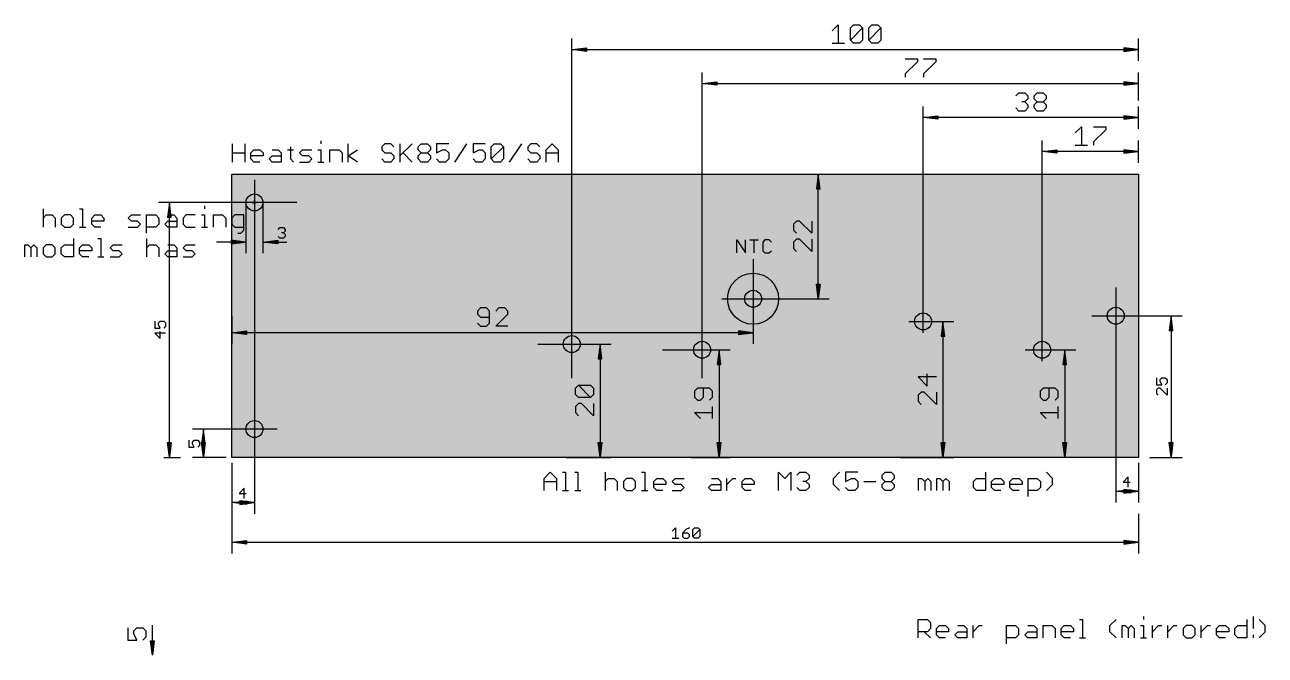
# Model space of a CAD drawing. Extents: x -29 to 390, y -522 to 226.
# Drawn here: x 113.5 to 332.4, y 115.1 to 226.4 of the extents above; entities that cross this region are included whole.
import ezdxf

# ---------------------------------------------------------------- set-up
doc = ezdxf.new("R2010")
doc.units = 0
for name, color, linetype in [('111', 253, 'CONTINUOUS'), ('20', 4, 'CONTINUOUS'), ('47', 253, 'CONTINUOUS')]:
    doc.layers.add(name, color=color, linetype=linetype)

# ---------------------------------------------------------------- blocks, each defined once
blk = doc.blocks.new('RECT')
blk.add_solid([(-0.5, -0.5), (0.5, -0.5), (-0.5, 0.5), (0.5, 0.5)])

msp = doc.modelspace()

# ---------------------------------------------------------------- linework, layer by layer
at = {"layer": '111'}
for p, q in [((255.9624, 225.2936), (257.0368, 226.3681)), ((257.0368, 226.3681), (257.0368, 223.1447)), ((259.1851, 225.8308), (259.7224, 226.3681)), ((259.1851, 223.6819), (259.1851, 225.8308)), ((259.1851, 223.6819), (261.334, 225.8308)), ((259.7224, 226.3681), (260.7968, 226.3681)), ((260.7968, 226.3681), (261.334, 225.8308)), ((261.334, 225.8308), (261.334, 223.6819)), ((262.4079, 225.8308), (262.9451, 226.3681)), ((262.4079, 223.6819), (262.4079, 225.8308)), ((262.4079, 223.6819), (264.5568, 225.8308)), ((262.9451, 226.3681), (264.0196, 226.3681)), ((264.0196, 226.3681), (264.5568, 225.8308)), ((264.5568, 225.8308), (264.5568, 223.6819)), ((210, 164), (210, 223.95)), ((259.7224, 223.1447), (259.1851, 223.6819)), ((261.334, 223.6819), (260.7968, 223.1447)), ((262.9451, 223.1447), (262.4079, 223.6819)), ((264.5568, 223.6819), (264.0196, 223.1447)), ((310, 220), (310, 223.95)), ((210.065, 222), (212.6, 222.3192)), ((210.065, 222), (212.6, 222.26)), ((210.065, 222), (212.6, 222.13)), ((210.065, 222), (309.935, 222)), ((212.6, 221.6808), (210.065, 222)), ((212.6, 221.87), (210.065, 222)), ((212.6, 221.74), (210.065, 222)), ((212.6, 222.3192), (212.6, 221.6808)), ((255.9624, 223.1447), (258.1113, 223.1447)), ((260.7968, 223.1447), (259.7224, 223.1447)), ((264.0196, 223.1447), (262.9451, 223.1447)), ((309.935, 222), (307.4, 222.3192)), ((307.4, 222.3192), (307.4, 221.6808)), ((309.935, 222), (307.4, 222.26)), ((309.935, 222), (307.4, 222.13)), ((307.4, 221.6808), (309.935, 222)), ((307.4, 221.87), (309.935, 222)), ((307.4, 221.74), (309.935, 222)), ((268.8548, 220.3681), (271.0037, 220.3681)), ((271.0037, 219.8308), (268.8548, 217.6819)), ((271.0037, 220.3681), (271.0037, 219.8308)), ((272.0776, 220.3681), (274.2265, 220.3681)), ((274.2265, 219.8308), (272.0776, 217.6819)), ((274.2265, 220.3681), (274.2265, 219.8308)), ((233, 164), (233, 217.95)), ((268.8548, 217.6819), (268.8548, 217.1447)), ((272.0776, 217.6819), (272.0776, 217.1447)), ((310, 213), (310, 217.95)), ((233.065, 216), (235.6, 216.3192)), ((233.065, 216), (235.6, 216.26)), ((233.065, 216), (235.6, 216.13)), ((233.065, 216), (309.935, 216)), ((235.6, 215.6808), (233.065, 216)), ((235.6, 215.87), (233.065, 216)), ((235.6, 215.74), (233.065, 216)), ((235.6, 216.3192), (235.6, 215.6808)), ((309.935, 216), (307.4, 216.3192)), ((307.4, 216.3192), (307.4, 215.6808)), ((309.935, 216), (307.4, 216.26)), ((309.935, 216), (307.4, 216.13)), ((307.4, 215.6808), (309.935, 216)), ((307.4, 215.87), (309.935, 216)), ((307.4, 215.74), (309.935, 216)), ((288.3548, 213.8308), (288.8921, 214.3681)), ((288.8921, 214.3681), (289.9665, 214.3681)), ((289.9665, 212.7564), (289.4293, 212.7564)), ((289.9665, 214.3681), (290.5037, 213.8308)), ((290.5037, 213.2936), (289.9665, 212.7564)), ((289.9665, 212.7564), (290.5037, 212.2192)), ((290.5037, 213.8308), (290.5037, 213.2936)), ((291.5776, 213.8308), (292.1148, 214.3681)), ((291.5776, 213.2936), (291.5776, 213.8308)), ((292.1148, 212.7564), (291.5776, 213.2936)), ((291.5776, 212.2192), (292.1148, 212.7564)), ((292.1148, 214.3681), (293.1893, 214.3681)), ((292.1148, 212.7564), (293.1893, 212.7564)), ((293.1893, 214.3681), (293.7265, 213.8308)), ((293.7265, 213.2936), (293.1893, 212.7564)), ((293.1893, 212.7564), (293.7265, 212.2192)), ((293.7265, 213.8308), (293.7265, 213.2936)), ((272, 172), (272, 211.95)), ((272.065, 210), (274.6, 210.3192)), ((272.065, 210), (274.6, 210.26)), ((274.6, 210.3192), (274.6, 209.6808)), ((288.8921, 211.1447), (288.3548, 211.6819)), ((289.9665, 211.1447), (288.8921, 211.1447)), ((290.5037, 211.6819), (289.9665, 211.1447)), ((290.5037, 212.2192), (290.5037, 211.6819)), ((291.5776, 211.6819), (291.5776, 212.2192)), ((292.1148, 211.1447), (291.5776, 211.6819)), ((293.1893, 211.1447), (292.1148, 211.1447)), ((293.7265, 211.6819), (293.1893, 211.1447)), ((293.7265, 212.2192), (293.7265, 211.6819)), ((309.935, 210), (307.4, 210.3192)), ((307.4, 210.3192), (307.4, 209.6808)), ((309.935, 210), (307.4, 210.26)), ((310, 208), (310, 211.95)), ((272.065, 210), (274.6, 210.13)), ((309.935, 210), (272.065, 210)), ((274.6, 209.6808), (272.065, 210)), ((274.6, 209.87), (272.065, 210)), ((274.6, 209.74), (272.065, 210)), ((298.8548, 207.2936), (299.9293, 208.3681)), ((299.9293, 208.3681), (299.9293, 205.1447)), ((302.0776, 208.3681), (304.2265, 208.3681)), ((304.2265, 208.3681), (304.2265, 207.8308)), ((309.935, 210), (307.4, 210.13)), ((307.4, 209.6808), (309.935, 210)), ((307.4, 209.87), (309.935, 210)), ((307.4, 209.74), (309.935, 210)), ((165.7164, 205.9003), (165.7164, 205.3631)), ((293, 167), (293, 205.95)), ((304.2265, 207.8308), (302.0776, 205.6819)), ((310, 202), (310, 205.95)), ((150.1397, 202.1397), (150.1397, 205.3631)), ((150.1397, 203.7514), (152.2886, 203.7514)), ((152.2886, 205.3631), (152.2886, 202.1397)), ((153.3625, 203.7514), (153.8997, 204.2886)), ((153.3625, 202.6769), (153.3625, 203.7514)), ((153.8997, 204.2886), (154.9741, 204.2886)), ((154.9741, 204.2886), (155.5114, 203.7514)), ((155.5114, 203.7514), (155.5114, 203.2142)), ((157.1224, 204.2886), (158.1969, 204.2886)), ((158.1969, 204.2886), (158.7341, 203.7514)), ((158.7341, 203.7514), (158.7341, 202.1397)), ((159.808, 204.2886), (160.8824, 204.2886)), ((160.3452, 204.8258), (160.3452, 202.6769)), ((161.9565, 203.7514), (162.4937, 204.2886)), ((162.4937, 203.2142), (161.9565, 203.7514)), ((162.4937, 204.2886), (164.1054, 204.2886)), ((165.1792, 204.2886), (165.7164, 204.2886)), ((165.7164, 204.2886), (165.7164, 202.1397)), ((167.3277, 202.1397), (167.3277, 204.2886)), ((167.3277, 204.2886), (168.9394, 204.2886)), ((168.9394, 204.2886), (169.4766, 203.7514)), ((169.4766, 203.7514), (169.4766, 202.1397)), ((170.5505, 202.1397), (170.5505, 205.3631)), ((170.5505, 203.2142), (172.1621, 204.2886)), ((176.9961, 205.3631), (176.4588, 204.8258)), ((176.4588, 204.8258), (176.4588, 204.2886)), ((176.4588, 204.2886), (176.9961, 203.7514)), ((178.0705, 205.3631), (176.9961, 205.3631)), ((176.9961, 203.7514), (178.0705, 203.7514)), ((178.6078, 204.8258), (178.0705, 205.3631)), ((178.0705, 203.7514), (178.6078, 203.2142)), ((179.6816, 205.3631), (179.6816, 202.1397)), ((179.6816, 203.2142), (181.8305, 205.3631)), ((180.2188, 203.7514), (181.8305, 202.1397)), ((182.9044, 204.8258), (183.4416, 205.3631)), ((182.9044, 204.2886), (182.9044, 204.8258)), ((183.4416, 203.7514), (182.9044, 204.2886)), ((182.9044, 203.2142), (183.4416, 203.7514)), ((183.4416, 205.3631), (184.516, 205.3631)), ((183.4416, 203.7514), (184.516, 203.7514)), ((184.516, 205.3631), (185.0533, 204.8258)), ((185.0533, 204.2886), (184.516, 203.7514)), ((184.516, 203.7514), (185.0533, 203.2142)), ((185.0533, 204.8258), (185.0533, 204.2886)), ((188.276, 205.3631), (186.1271, 205.3631)), ((186.1271, 205.3631), (186.1271, 203.7514)), ((186.1271, 203.7514), (187.2016, 204.2886)), ((187.2016, 204.2886), (187.7388, 204.2886)), ((187.7388, 204.2886), (188.276, 203.7514)), ((188.276, 203.7514), (188.276, 202.6769)), ((189.3499, 202.1397), (191.4988, 205.3631)), ((194.7215, 205.3631), (192.5726, 205.3631)), ((192.5726, 205.3631), (192.5726, 203.7514)), ((192.5726, 203.7514), (193.6471, 204.2886)), ((193.6471, 204.2886), (194.1843, 204.2886)), ((194.1843, 204.2886), (194.7215, 203.7514)), ((194.7215, 203.7514), (194.7215, 202.6769)), ((195.7954, 204.8258), (196.3326, 205.3631)), ((195.7954, 202.6769), (195.7954, 204.8258)), ((195.7954, 202.6769), (197.9443, 204.8258)), ((196.3326, 205.3631), (197.407, 205.3631)), ((197.407, 205.3631), (197.9443, 204.8258)), ((197.9443, 204.8258), (197.9443, 202.6769)), ((199.0181, 202.1397), (201.167, 205.3631)), ((202.7781, 205.3631), (202.2409, 204.8258)), ((202.2409, 204.8258), (202.2409, 204.2886)), ((202.2409, 204.2886), (202.7781, 203.7514)), ((203.8525, 205.3631), (202.7781, 205.3631)), ((202.7781, 203.7514), (203.8525, 203.7514)), ((204.3898, 204.8258), (203.8525, 205.3631)), ((203.8525, 203.7514), (204.3898, 203.2142)), ((205.4636, 204.2886), (206.5381, 205.3631)), ((205.4636, 202.1397), (205.4636, 204.2886)), ((205.4636, 203.7514), (207.6125, 203.7514)), ((206.5381, 205.3631), (207.6125, 204.2886)), ((207.6125, 204.2886), (207.6125, 202.1397)), ((293.065, 204), (295.6, 204.3192)), ((293.065, 204), (295.6, 204.26)), ((293.065, 204), (295.6, 204.13)), ((309.935, 204), (293.065, 204)), ((295.6, 203.6808), (293.065, 204)), ((295.6, 203.87), (293.065, 204)), ((295.6, 203.74), (293.065, 204)), ((295.6, 204.3192), (295.6, 203.6808)), ((298.8548, 205.1447), (301.0037, 205.1447)), ((302.0776, 205.6819), (302.0776, 205.1447)), ((309.935, 204), (307.4, 204.3192)), ((307.4, 204.3192), (307.4, 203.6808)), ((309.935, 204), (307.4, 204.26)), ((309.935, 204), (307.4, 204.13)), ((307.4, 203.6808), (309.935, 204)), ((307.4, 203.87), (309.935, 204)), ((307.4, 203.74), (309.935, 204)), ((155.5114, 203.2142), (153.3625, 203.2142)), ((153.8997, 202.1397), (153.3625, 202.6769)), ((154.9741, 202.1397), (153.8997, 202.1397)), ((156.5852, 202.6769), (157.1224, 203.2142)), ((157.1224, 202.1397), (156.5852, 202.6769)), ((157.1224, 203.2142), (158.7341, 203.2142)), ((158.7341, 202.1397), (157.1224, 202.1397)), ((160.3452, 202.6769), (160.8824, 202.1397)), ((161.9565, 202.1397), (163.5681, 202.1397)), ((163.5681, 203.2142), (162.4937, 203.2142)), ((164.1054, 202.6769), (163.5681, 203.2142)), ((163.5681, 202.1397), (164.1054, 202.6769)), ((165.1792, 202.1397), (166.2537, 202.1397)), ((172.1621, 202.1397), (170.5505, 203.2142)), ((176.9961, 202.1397), (176.4588, 202.6769)), ((178.0705, 202.1397), (176.9961, 202.1397)), ((178.6078, 202.6769), (178.0705, 202.1397)), ((178.6078, 203.2142), (178.6078, 202.6769)), ((182.9044, 202.6769), (182.9044, 203.2142)), ((183.4416, 202.1397), (182.9044, 202.6769)), ((184.516, 202.1397), (183.4416, 202.1397)), ((185.0533, 202.6769), (184.516, 202.1397)), ((185.0533, 203.2142), (185.0533, 202.6769)), ((186.6643, 202.1397), (186.1271, 202.6769)), ((187.7388, 202.1397), (186.6643, 202.1397)), ((188.276, 202.6769), (187.7388, 202.1397)), ((193.1098, 202.1397), (192.5726, 202.6769)), ((194.1843, 202.1397), (193.1098, 202.1397)), ((194.7215, 202.6769), (194.1843, 202.1397)), ((196.3326, 202.1397), (195.7954, 202.6769)), ((197.407, 202.1397), (196.3326, 202.1397)), ((197.9443, 202.6769), (197.407, 202.1397)), ((202.7781, 202.1397), (202.2409, 202.6769)), ((203.8525, 202.1397), (202.7781, 202.1397)), ((204.3898, 202.6769), (203.8525, 202.1397)), ((204.3898, 203.2142), (204.3898, 202.6769)), ((150, 200), (310, 200)), ((150, 150), (150, 200)), ((249, 200), (255.45, 200)), ((253.5, 199.935), (253.1808, 197.4)), ((253.5, 199.935), (253.24, 197.4)), ((253.5, 199.935), (253.37, 197.4)), ((253.5, 178.065), (253.5, 199.935)), ((253.8192, 197.4), (253.5, 199.935)), ((253.63, 197.4), (253.5, 199.935)), ((253.76, 197.4), (253.5, 199.935)), ((310, 200), (310, 150)), ((253.1808, 197.4), (253.8192, 197.4)), ((249.6692, 191.7265), (249.1319, 191.1893)), ((249.1319, 191.1893), (249.1319, 190.1148)), ((250.2064, 191.7265), (249.6692, 191.7265)), ((252.3553, 189.5776), (250.2064, 191.7265)), ((252.3553, 191.7265), (252.3553, 189.5776)), ((239.1016, 186.1016), (239.1016, 188.4004)), ((239.1016, 188.4004), (240.6341, 186.1016)), ((240.6341, 186.1016), (240.6341, 188.4004)), ((241.4036, 188.4004), (242.9361, 188.4004)), ((242.1698, 186.1016), (242.1698, 188.4004)), ((244.0887, 188.4004), (243.7055, 188.0172)), ((244.8549, 188.4004), (244.0887, 188.4004)), ((245.238, 188.0172), (244.8549, 188.4004)), ((249.1319, 190.1148), (249.6692, 189.5776)), ((249.6692, 188.5037), (249.1319, 187.9665)), ((250.2064, 188.5037), (249.6692, 188.5037)), ((252.3553, 186.3548), (250.2064, 188.5037)), ((252.3553, 188.5037), (252.3553, 186.3548)), ((243.7055, 188.0172), (243.7055, 186.4847)), ((243.7055, 186.4847), (244.0887, 186.1016)), ((244.0887, 186.1016), (244.8549, 186.1016)), ((244.8549, 186.1016), (245.238, 186.4847)), ((249.1319, 187.9665), (249.1319, 186.8921)), ((249.1319, 186.8921), (249.6692, 186.3548)), ((242, 185), (242, 170.05)), ((253.5, 178.065), (253.1808, 180.6)), ((253.1808, 180.6), (253.8192, 180.6)), ((253.5, 178.065), (253.24, 180.6)), ((253.5, 178.065), (253.37, 180.6)), ((253.8192, 180.6), (253.5, 178.065)), ((253.63, 180.6), (253.5, 178.065)), ((253.76, 180.6), (253.5, 178.065)), ((236.5, 178), (255.45, 178)), ((193.8921, 176.3681), (193.3548, 175.8308)), ((193.3548, 175.8308), (193.3548, 175.2936)), ((193.3548, 175.2936), (193.8921, 174.7564)), ((194.9665, 176.3681), (193.8921, 176.3681)), ((195.5037, 175.8308), (194.9665, 176.3681)), ((195.5037, 173.6819), (195.5037, 175.8308)), ((197.1148, 176.3681), (196.5776, 175.8308)), ((196.5776, 173.1447), (198.7265, 175.2936)), ((198.1893, 176.3681), (197.1148, 176.3681)), ((198.7265, 175.8308), (198.1893, 176.3681)), ((198.7265, 175.2936), (198.7265, 175.8308)), ((150, 175), (150, 170.05)), ((193.3548, 173.6819), (193.8921, 173.1447)), ((193.8921, 174.7564), (195.5037, 174.7564)), ((193.8921, 173.1447), (194.9665, 173.1447)), ((194.9665, 173.1447), (195.5037, 173.6819)), ((198.7265, 173.1447), (196.5776, 173.1447)), ((269.5, 174), (277.45, 174)), ((275.5, 173.935), (275.1808, 171.4)), ((275.5, 173.935), (275.24, 171.4)), ((275.5, 173.935), (275.37, 171.4)), ((275.5, 173.935), (275.5, 150.065)), ((275.8192, 171.4), (275.5, 173.935)), ((275.63, 171.4), (275.5, 173.935)), ((275.76, 171.4), (275.5, 173.935)), ((150.065, 172), (152.6, 172.3192)), ((150.065, 172), (152.6, 172.26)), ((150.065, 172), (152.6, 172.13)), ((241.935, 172), (150.065, 172)), ((152.6, 171.6808), (150.065, 172)), ((152.6, 171.87), (150.065, 172)), ((152.6, 171.74), (150.065, 172)), ((152.6, 172.3192), (152.6, 171.6808)), ((241.935, 172), (239.4, 172.3192)), ((239.4, 172.3192), (239.4, 171.6808)), ((241.935, 172), (239.4, 172.26)), ((241.935, 172), (239.4, 172.13)), ((239.4, 171.6808), (241.935, 172)), ((239.4, 171.87), (241.935, 172)), ((239.4, 171.74), (241.935, 172)), ((275.1808, 171.4), (275.8192, 171.4)), ((204, 170), (216.95, 170)), ((215, 169.935), (214.6808, 167.4)), ((215, 169.935), (214.74, 167.4)), ((215, 169.935), (214.87, 167.4)), ((215, 169.935), (215, 150.065)), ((215.3192, 167.4), (215, 169.935)), ((215.13, 167.4), (215, 169.935)), ((215.26, 167.4), (215, 169.935)), ((226, 169), (237.95, 169)), ((236, 168.935), (235.6808, 166.4)), ((236, 168.935), (235.74, 166.4)), ((236, 168.935), (235.87, 166.4)), ((236, 168.935), (236, 150.065)), ((236.3192, 166.4), (236, 168.935)), ((236.13, 166.4), (236, 168.935)), ((236.26, 166.4), (236, 168.935)), ((290, 169), (298.95, 169)), ((297, 168.935), (296.6808, 166.4)), ((297, 168.935), (296.74, 166.4)), ((297, 168.935), (296.87, 166.4)), ((297, 168.935), (297, 150.065)), ((297.3192, 166.4), (297, 168.935)), ((297.13, 166.4), (297, 168.935)), ((297.26, 166.4), (297, 168.935)), ((214.6808, 167.4), (215.3192, 167.4)), ((235.6808, 166.4), (236.3192, 166.4)), ((296.6808, 166.4), (297.3192, 166.4)), ((274.3553, 164.1893), (271.1319, 164.1893)), ((271.1319, 164.1893), (272.7436, 162.5776)), ((272.7436, 162.5776), (272.7436, 164.7265)), ((210.6319, 162.1893), (211.1692, 162.7265)), ((210.6319, 161.1148), (210.6319, 162.1893)), ((211.1692, 162.7265), (213.3181, 162.7265)), ((213.3181, 160.5776), (211.1692, 162.7265)), ((213.3181, 162.7265), (213.8553, 162.1893)), ((213.8553, 162.1893), (213.8553, 161.1148)), ((232.1692, 162.2265), (231.6319, 161.6893)), ((234.3181, 162.2265), (232.1692, 162.2265)), ((233.2436, 160.6148), (233.2436, 162.2265)), ((234.8553, 161.6893), (234.3181, 162.2265)), ((293.1692, 162.2265), (292.6319, 161.6893)), ((295.3181, 162.2265), (293.1692, 162.2265)), ((294.2436, 160.6148), (294.2436, 162.2265)), ((295.8553, 161.6893), (295.3181, 162.2265)), ((211.1692, 160.5776), (210.6319, 161.1148)), ((213.3181, 160.5776), (211.1692, 160.5776)), ((213.8553, 161.1148), (213.3181, 160.5776)), ((231.6319, 161.6893), (231.6319, 160.6148)), ((231.6319, 160.6148), (232.1692, 160.0776)), ((232.1692, 160.0776), (232.7064, 160.0776)), ((232.7064, 160.0776), (233.2436, 160.6148)), ((234.3181, 160.0776), (234.8553, 160.6148)), ((234.8553, 160.6148), (234.8553, 161.6893)), ((271.6692, 161.5037), (271.1319, 160.9665)), ((271.1319, 160.9665), (271.1319, 159.8921)), ((271.1319, 159.8921), (271.6692, 159.3548)), ((272.2064, 161.5037), (271.6692, 161.5037)), ((274.3553, 159.3548), (272.2064, 161.5037)), ((274.3553, 161.5037), (274.3553, 159.3548)), ((292.6319, 161.6893), (292.6319, 160.6148)), ((292.6319, 160.6148), (293.1692, 160.0776)), ((293.1692, 160.0776), (293.7064, 160.0776)), ((293.7064, 160.0776), (294.2436, 160.6148)), ((295.3181, 160.0776), (295.8553, 160.6148)), ((295.8553, 160.6148), (295.8553, 161.6893)), ((211.1692, 159.5037), (210.6319, 158.9665)), ((210.6319, 158.9665), (210.6319, 157.8921)), ((210.6319, 157.8921), (211.1692, 157.3548)), ((211.7064, 159.5037), (211.1692, 159.5037)), ((213.8553, 157.3548), (211.7064, 159.5037)), ((213.8553, 159.5037), (213.8553, 157.3548)), ((232.7064, 156.8548), (231.6319, 157.9293)), ((231.6319, 157.9293), (234.8553, 157.9293)), ((234.8553, 156.8548), (234.8553, 159.0037)), ((293.7064, 156.8548), (292.6319, 157.9293)), ((292.6319, 157.9293), (295.8553, 157.9293)), ((295.8553, 156.8548), (295.8553, 159.0037)), ((215, 150.065), (214.6808, 152.6)), ((214.6808, 152.6), (215.3192, 152.6)), ((215, 150.065), (214.74, 152.6)), ((215, 150.065), (214.87, 152.6)), ((215.3192, 152.6), (215, 150.065)), ((215.13, 152.6), (215, 150.065)), ((215.26, 152.6), (215, 150.065)), ((236, 150.065), (235.6808, 152.6)), ((235.6808, 152.6), (236.3192, 152.6)), ((236, 150.065), (235.74, 152.6)), ((236, 150.065), (235.87, 152.6)), ((236.3192, 152.6), (236, 150.065)), ((236.13, 152.6), (236, 150.065)), ((236.26, 152.6), (236, 150.065)), ((275.5, 150.065), (275.1808, 152.6)), ((275.1808, 152.6), (275.8192, 152.6)), ((275.5, 150.065), (275.24, 152.6)), ((275.5, 150.065), (275.37, 152.6)), ((275.8192, 152.6), (275.5, 150.065)), ((275.63, 152.6), (275.5, 150.065)), ((275.76, 152.6), (275.5, 150.065)), ((297, 150.065), (296.6808, 152.6)), ((296.6808, 152.6), (297.3192, 152.6)), ((297, 150.065), (296.74, 152.6)), ((297, 150.065), (296.87, 152.6)), ((297.3192, 152.6), (297, 150.065)), ((297.13, 152.6), (297, 150.065)), ((297.26, 152.6), (297, 150.065)), ((310, 150), (150, 150)), ((209, 150), (216.95, 150)), ((231, 150), (237.95, 150)), ((268, 150), (277.45, 150)), ((299, 150), (295.05, 150)), ((205.1397, 146.2886), (206.2142, 147.3631)), ((206.2142, 147.3631), (207.2886, 146.2886)), ((208.3625, 147.3631), (208.8997, 147.3631)), ((208.8997, 147.3631), (208.8997, 144.1397)), ((210.511, 147.3631), (211.0482, 147.3631)), ((211.0482, 147.3631), (211.0482, 144.1397)), ((215.8822, 147.3631), (215.8822, 144.1397)), ((222.3277, 147.3631), (222.8649, 147.3631)), ((222.8649, 147.3631), (222.8649, 144.1397)), ((246.4984, 144.1397), (246.4984, 147.3631)), ((246.4984, 147.3631), (247.5728, 146.2886)), ((247.5728, 146.2886), (248.6473, 147.3631)), ((248.6473, 147.3631), (248.6473, 144.1397)), ((249.7211, 146.8258), (250.2583, 147.3631)), ((250.2583, 147.3631), (251.3328, 147.3631)), ((251.3328, 147.3631), (251.87, 146.8258)), ((251.87, 146.8258), (251.87, 146.2886)), ((256.1666, 146.2886), (257.2411, 147.3631)), ((260.464, 147.3631), (258.3151, 147.3631)), ((258.3151, 147.3631), (258.3151, 145.7514)), ((264.7606, 146.8258), (265.2979, 147.3631)), ((264.7606, 146.2886), (264.7606, 146.8258)), ((265.2979, 147.3631), (266.3723, 147.3631)), ((266.3723, 147.3631), (266.9095, 146.8258)), ((266.9095, 146.8258), (266.9095, 146.2886)), ((283.0233, 147.3631), (283.0233, 144.1397)), ((294.8399, 146.2886), (293.7654, 147.3631)), ((205.1397, 144.1397), (205.1397, 146.2886)), ((205.1397, 145.7514), (207.2886, 145.7514)), ((207.2886, 146.2886), (207.2886, 144.1397)), ((215.8822, 145.7514), (216.4194, 146.2886)), ((216.4194, 146.2886), (217.4939, 146.2886)), ((217.4939, 146.2886), (218.0311, 145.7514)), ((218.0311, 145.7514), (218.0311, 144.1397)), ((219.6422, 146.2886), (219.105, 145.7514)), ((219.105, 145.7514), (219.105, 144.6769)), ((219.105, 144.6769), (219.6422, 144.1397)), ((220.7166, 146.2886), (219.6422, 146.2886)), ((221.2539, 145.7514), (220.7166, 146.2886)), ((220.7166, 144.1397), (221.2539, 144.6769)), ((221.2539, 144.6769), (221.2539, 145.7514)), ((224.4762, 145.7514), (225.0134, 146.2886)), ((224.4762, 144.6769), (224.4762, 145.7514)), ((226.6251, 145.2142), (224.4762, 145.2142)), ((225.0134, 144.1397), (224.4762, 144.6769)), ((225.0134, 146.2886), (226.0879, 146.2886)), ((226.0879, 146.2886), (226.6251, 145.7514)), ((226.6251, 145.7514), (226.6251, 145.2142)), ((227.699, 145.7514), (228.2362, 146.2886)), ((228.2362, 145.2142), (227.699, 145.7514)), ((228.2362, 146.2886), (229.8479, 146.2886)), ((229.3106, 145.2142), (228.2362, 145.2142)), ((229.8479, 144.6769), (229.3106, 145.2142)), ((229.3106, 144.1397), (229.8479, 144.6769)), ((234.1445, 144.6769), (234.6817, 145.2142)), ((234.6817, 144.1397), (234.1445, 144.6769)), ((234.6817, 146.2886), (235.7561, 146.2886)), ((234.6817, 145.2142), (236.2934, 145.2142)), ((235.7561, 146.2886), (236.2934, 145.7514)), ((236.2934, 145.7514), (236.2934, 144.1397)), ((237.3672, 144.1397), (237.3672, 146.2886)), ((237.3672, 145.2142), (238.4417, 146.2886)), ((238.4417, 146.2886), (238.9789, 146.2886)), ((240.0529, 145.7514), (240.5901, 146.2886)), ((240.0529, 144.6769), (240.0529, 145.7514)), ((242.2018, 145.2142), (240.0529, 145.2142)), ((240.5901, 144.1397), (240.0529, 144.6769)), ((240.5901, 146.2886), (241.6645, 146.2886)), ((241.6645, 146.2886), (242.2018, 145.7514)), ((242.2018, 145.7514), (242.2018, 145.2142)), ((250.2583, 144.1397), (249.7211, 144.6769)), ((251.3328, 145.7514), (250.7956, 145.7514)), ((251.87, 146.2886), (251.3328, 145.7514)), ((251.3328, 145.7514), (251.87, 145.2142)), ((251.87, 144.6769), (251.3328, 144.1397)), ((251.87, 145.2142), (251.87, 144.6769)), ((256.1666, 145.2142), (256.1666, 146.2886)), ((257.2411, 144.1397), (256.1666, 145.2142)), ((258.3151, 145.7514), (259.3896, 146.2886)), ((258.8523, 144.1397), (258.3151, 144.6769)), ((259.3896, 146.2886), (259.9268, 146.2886)), ((259.9268, 146.2886), (260.464, 145.7514)), ((260.464, 144.6769), (259.9268, 144.1397)), ((260.464, 145.7514), (260.464, 144.6769)), ((261.5379, 145.7514), (263.6868, 145.7514)), ((265.2979, 145.7514), (264.7606, 146.2886)), ((264.7606, 145.2142), (265.2979, 145.7514)), ((264.7606, 144.6769), (264.7606, 145.2142)), ((265.2979, 144.1397), (264.7606, 144.6769)), ((265.2979, 145.7514), (266.3723, 145.7514)), ((266.9095, 146.2886), (266.3723, 145.7514)), ((266.3723, 145.7514), (266.9095, 145.2142)), ((266.9095, 144.6769), (266.3723, 144.1397)), ((266.9095, 145.2142), (266.9095, 144.6769)), ((271.2061, 144.1397), (271.2061, 146.2886)), ((271.2061, 146.2886), (271.7434, 146.2886)), ((271.7434, 146.2886), (272.2806, 145.7514)), ((272.2806, 145.7514), (272.8178, 146.2886)), ((272.2806, 145.7514), (272.2806, 144.1397)), ((272.8178, 146.2886), (273.355, 145.7514)), ((273.355, 145.7514), (273.355, 144.1397)), ((274.4289, 144.1397), (274.4289, 146.2886)), ((274.4289, 146.2886), (274.9661, 146.2886)), ((274.9661, 146.2886), (275.5033, 145.7514)), ((275.5033, 145.7514), (276.0406, 146.2886)), ((275.5033, 145.7514), (275.5033, 144.1397)), ((276.0406, 146.2886), (276.5778, 145.7514)), ((276.5778, 145.7514), (276.5778, 144.1397)), ((280.8744, 145.7514), (281.4116, 146.2886)), ((280.8744, 144.6769), (280.8744, 145.7514)), ((281.4116, 144.1397), (280.8744, 144.6769)), ((281.4116, 146.2886), (283.0233, 146.2886)), ((284.0971, 145.7514), (284.6344, 146.2886)), ((284.0971, 144.6769), (284.0971, 145.7514)), ((286.246, 145.2142), (284.0971, 145.2142)), ((284.6344, 144.1397), (284.0971, 144.6769)), ((284.6344, 146.2886), (285.7088, 146.2886)), ((285.7088, 146.2886), (286.246, 145.7514)), ((286.246, 145.7514), (286.246, 145.2142)), ((287.3199, 145.7514), (287.8571, 146.2886)), ((287.3199, 144.6769), (287.3199, 145.7514)), ((289.4688, 145.2142), (287.3199, 145.2142)), ((287.8571, 144.1397), (287.3199, 144.6769)), ((287.8571, 146.2886), (288.9316, 146.2886)), ((288.9316, 146.2886), (289.4688, 145.7514)), ((289.4688, 145.7514), (289.4688, 145.2142)), ((290.5427, 143.0653), (290.5427, 146.2886)), ((290.5427, 146.2886), (292.1543, 146.2886)), ((292.1543, 146.2886), (292.6916, 145.7514)), ((292.6916, 144.6769), (292.1543, 144.1397)), ((292.6916, 145.7514), (292.6916, 144.6769)), ((293.7654, 144.1397), (294.8399, 145.2142)), ((294.8399, 145.2142), (294.8399, 146.2886)), ((208.3625, 144.1397), (209.4369, 144.1397)), ((210.511, 144.1397), (211.5854, 144.1397)), ((219.6422, 144.1397), (220.7166, 144.1397)), ((222.3277, 144.1397), (223.4022, 144.1397)), ((226.0879, 144.1397), (225.0134, 144.1397)), ((227.699, 144.1397), (229.3106, 144.1397)), ((236.2934, 144.1397), (234.6817, 144.1397)), ((241.6645, 144.1397), (240.5901, 144.1397)), ((251.3328, 144.1397), (250.2583, 144.1397)), ((259.9268, 144.1397), (258.8523, 144.1397)), ((266.3723, 144.1397), (265.2979, 144.1397)), ((283.0233, 144.1397), (281.4116, 144.1397)), ((285.7088, 144.1397), (284.6344, 144.1397)), ((288.9316, 144.1397), (287.8571, 144.1397)), ((292.1543, 144.1397), (290.5427, 144.1397)), ((131.6319, 119.8886), (131.6319, 117.7397)), ((132.7064, 119.3514), (133.2436, 119.8886)), ((132.7064, 118.8142), (132.7064, 119.3514)), ((133.2436, 117.7397), (132.7064, 118.8142)), ((133.2436, 119.8886), (134.3181, 119.8886)), ((134.3181, 119.8886), (134.8553, 119.3514)), ((134.8553, 118.2769), (134.3181, 117.7397)), ((134.8553, 119.3514), (134.8553, 118.2769)), ((136, 115.065), (136, 120.3849)), ((131.6319, 117.7397), (133.2436, 117.7397)), ((136, 115.065), (135.6808, 117.6)), ((135.6808, 117.6), (136.3192, 117.6)), ((136, 115.065), (135.74, 117.6)), ((136, 115.065), (135.87, 117.6)), ((136.3192, 117.6), (136, 115.065)), ((136.13, 117.6), (136, 115.065)), ((136.26, 117.6), (136, 115.065))]:
    msp.add_line(p, q, dxfattribs=at)
at = {"layer": '20'}
for p, q in [((116.6959, 193.8631), (116.6959, 190.6397)), ((116.6959, 192.2514), (117.2332, 192.7886)), ((117.2332, 192.7886), (118.3076, 192.7886)), ((118.3076, 192.7886), (118.8448, 192.2514)), ((120.4559, 192.7886), (119.9187, 192.2514)), ((121.5304, 192.7886), (120.4559, 192.7886)), ((122.0676, 192.2514), (121.5304, 192.7886)), ((123.1414, 193.8631), (123.6787, 193.8631)), ((123.6787, 193.8631), (123.6787, 190.6397)), ((125.2899, 192.2514), (125.8272, 192.7886)), ((125.8272, 192.7886), (126.9016, 192.7886)), ((126.9016, 192.7886), (127.4388, 192.2514)), ((131.7354, 192.2514), (132.2727, 192.7886)), ((132.2727, 192.7886), (133.8843, 192.7886)), ((134.9582, 189.5653), (134.9582, 192.7886)), ((134.9582, 192.7886), (136.5699, 192.7886)), ((136.5699, 192.7886), (137.1071, 192.2514)), ((138.7182, 192.7886), (139.7926, 192.7886)), ((139.7926, 192.7886), (140.3298, 192.2514)), ((141.9409, 192.7886), (141.4037, 192.2514)), ((143.5526, 192.7886), (141.9409, 192.7886)), ((144.6265, 192.7886), (145.1637, 192.7886)), ((145.1637, 194.4003), (145.1637, 193.8631)), ((145.1637, 192.7886), (145.1637, 190.6397)), ((146.775, 190.6397), (146.775, 192.7886)), ((146.775, 192.7886), (148.3866, 192.7886)), ((148.3866, 192.7886), (148.9239, 192.2514)), ((150.5349, 192.7886), (149.9977, 192.2514)), ((152.1466, 192.7886), (150.5349, 192.7886)), ((152.1466, 190.1025), (152.1466, 192.7886)), ((118.8448, 192.2514), (118.8448, 190.6397)), ((119.9187, 192.2514), (119.9187, 191.1769)), ((119.9187, 191.1769), (120.4559, 190.6397)), ((120.4559, 190.6397), (121.5304, 190.6397)), ((121.5304, 190.6397), (122.0676, 191.1769)), ((122.0676, 191.1769), (122.0676, 192.2514)), ((123.1414, 190.6397), (124.2159, 190.6397)), ((125.2899, 191.1769), (125.2899, 192.2514)), ((127.4388, 191.7142), (125.2899, 191.7142)), ((125.8272, 190.6397), (125.2899, 191.1769)), ((126.9016, 190.6397), (125.8272, 190.6397)), ((127.4388, 192.2514), (127.4388, 191.7142)), ((132.2727, 191.7142), (131.7354, 192.2514)), ((131.7354, 190.6397), (133.3471, 190.6397)), ((133.3471, 191.7142), (132.2727, 191.7142)), ((133.8843, 191.1769), (133.3471, 191.7142)), ((133.3471, 190.6397), (133.8843, 191.1769)), ((136.5699, 190.6397), (134.9582, 190.6397)), ((137.1071, 191.1769), (136.5699, 190.6397)), ((137.1071, 192.2514), (137.1071, 191.1769)), ((138.1809, 191.1769), (138.7182, 191.7142)), ((138.7182, 190.6397), (138.1809, 191.1769)), ((138.7182, 191.7142), (140.3298, 191.7142)), ((140.3298, 190.6397), (138.7182, 190.6397)), ((140.3298, 192.2514), (140.3298, 190.6397)), ((141.4037, 192.2514), (141.4037, 191.1769)), ((141.4037, 191.1769), (141.9409, 190.6397)), ((141.9409, 190.6397), (143.5526, 190.6397)), ((144.6265, 190.6397), (145.7009, 190.6397)), ((148.9239, 192.2514), (148.9239, 190.6397)), ((149.9977, 192.2514), (149.9977, 191.1769)), ((149.9977, 191.1769), (150.5349, 190.6397)), ((150.5349, 190.6397), (152.1466, 190.6397)), ((122.0676, 188.6131), (122.0676, 185.3897)), ((126.3642, 188.6131), (126.9014, 188.6131)), ((126.9014, 188.6131), (126.9014, 185.3897)), ((134.9582, 188.6131), (134.9582, 185.3897)), ((151.0722, 189.5653), (151.6094, 189.5653)), ((151.6094, 189.5653), (152.1466, 190.1025)), ((113.4732, 185.3897), (113.4732, 187.5386)), ((113.4732, 187.5386), (114.0104, 187.5386)), ((114.0104, 187.5386), (114.5476, 187.0014)), ((114.5476, 187.0014), (115.0848, 187.5386)), ((114.5476, 187.0014), (114.5476, 185.3897)), ((115.0848, 187.5386), (115.6221, 187.0014)), ((115.6221, 187.0014), (115.6221, 185.3897)), ((117.2331, 187.5386), (116.6959, 187.0014)), ((116.6959, 187.0014), (116.6959, 185.9269)), ((118.3076, 187.5386), (117.2331, 187.5386)), ((118.8448, 187.0014), (118.3076, 187.5386)), ((118.8448, 185.9269), (118.8448, 187.0014)), ((119.9187, 187.0014), (120.4559, 187.5386)), ((119.9187, 185.9269), (119.9187, 187.0014)), ((120.4559, 187.5386), (122.0676, 187.5386)), ((123.1414, 187.0014), (123.6787, 187.5386)), ((123.1414, 185.9269), (123.1414, 187.0014)), ((125.2903, 186.4642), (123.1414, 186.4642)), ((123.6787, 187.5386), (124.7531, 187.5386)), ((124.7531, 187.5386), (125.2903, 187.0014)), ((125.2903, 187.0014), (125.2903, 186.4642)), ((128.5127, 187.0014), (129.0499, 187.5386)), ((129.0499, 186.4642), (128.5127, 187.0014)), ((129.0499, 187.5386), (130.6616, 187.5386)), ((130.1244, 186.4642), (129.0499, 186.4642)), ((130.6616, 185.9269), (130.1244, 186.4642)), ((134.9582, 187.0014), (135.4954, 187.5386)), ((135.4954, 187.5386), (136.5699, 187.5386)), ((136.5699, 187.5386), (137.1071, 187.0014)), ((137.1071, 187.0014), (137.1071, 185.3897)), ((138.1809, 185.9269), (138.7182, 186.4642)), ((138.7182, 187.5386), (139.7926, 187.5386)), ((138.7182, 186.4642), (140.3298, 186.4642)), ((139.7926, 187.5386), (140.3298, 187.0014)), ((140.3298, 187.0014), (140.3298, 185.3897)), ((141.4037, 187.0014), (141.9409, 187.5386)), ((141.9409, 186.4642), (141.4037, 187.0014)), ((141.9409, 187.5386), (143.5526, 187.5386)), ((143.0154, 186.4642), (141.9409, 186.4642)), ((143.5526, 185.9269), (143.0154, 186.4642)), ((116.6959, 185.9269), (117.2331, 185.3897)), ((117.2331, 185.3897), (118.3076, 185.3897)), ((118.3076, 185.3897), (118.8448, 185.9269)), ((120.4559, 185.3897), (119.9187, 185.9269)), ((122.0676, 185.3897), (120.4559, 185.3897)), ((123.6787, 185.3897), (123.1414, 185.9269)), ((124.7531, 185.3897), (123.6787, 185.3897)), ((126.3642, 185.3897), (127.4386, 185.3897)), ((128.5127, 185.3897), (130.1244, 185.3897)), ((130.1244, 185.3897), (130.6616, 185.9269)), ((138.7182, 185.3897), (138.1809, 185.9269)), ((140.3298, 185.3897), (138.7182, 185.3897)), ((141.4037, 185.3897), (143.0154, 185.3897)), ((143.0154, 185.3897), (143.5526, 185.9269)), ((271.1397, 118.1397), (271.1397, 121.3631)), ((271.1397, 121.3631), (272.7514, 121.3631)), ((272.7514, 121.3631), (273.2886, 120.8258)), ((273.2886, 120.8258), (273.2886, 119.7514)), ((299.6074, 121.3631), (300.1446, 121.3631)), ((300.1446, 121.3631), (300.1446, 118.1397)), ((304.9786, 120.2886), (306.0531, 121.3631)), ((310.8871, 121.9003), (310.8871, 121.3631)), ((329.1497, 121.3631), (329.1497, 118.1397)), ((330.2235, 121.9003), (330.2235, 119.7514)), ((332.3722, 120.2886), (331.2978, 121.3631)), ((272.7514, 119.2142), (271.1397, 119.2142)), ((272.2142, 119.2142), (273.2886, 118.1397)), ((273.2886, 119.7514), (272.7514, 119.2142)), ((274.3625, 119.7514), (274.8997, 120.2886)), ((274.3625, 118.6769), (274.3625, 119.7514)), ((276.5114, 119.2142), (274.3625, 119.2142)), ((274.8997, 118.1397), (274.3625, 118.6769)), ((274.8997, 120.2886), (275.9741, 120.2886)), ((275.9741, 120.2886), (276.5114, 119.7514)), ((276.5114, 119.7514), (276.5114, 119.2142)), ((277.5852, 118.6769), (278.1224, 119.2142)), ((278.1224, 118.1397), (277.5852, 118.6769)), ((278.1224, 120.2886), (279.1969, 120.2886)), ((278.1224, 119.2142), (279.7341, 119.2142)), ((279.1969, 120.2886), (279.7341, 119.7514)), ((279.7341, 119.7514), (279.7341, 118.1397)), ((280.808, 118.1397), (280.808, 120.2886)), ((280.808, 119.2142), (281.8824, 120.2886)), ((281.8824, 120.2886), (282.4196, 120.2886)), ((286.7163, 117.0653), (286.7163, 120.2886)), ((286.7163, 120.2886), (288.328, 120.2886)), ((288.328, 120.2886), (288.8652, 119.7514)), ((288.8652, 118.6769), (288.328, 118.1397)), ((288.8652, 119.7514), (288.8652, 118.6769)), ((289.9391, 118.6769), (290.4763, 119.2142)), ((290.4763, 118.1397), (289.9391, 118.6769)), ((290.4763, 120.2886), (291.5508, 120.2886)), ((290.4763, 119.2142), (292.088, 119.2142)), ((291.5508, 120.2886), (292.088, 119.7514)), ((292.088, 119.7514), (292.088, 118.1397)), ((293.1618, 118.1397), (293.1618, 120.2886)), ((293.1618, 120.2886), (294.7735, 120.2886)), ((294.7735, 120.2886), (295.3108, 119.7514)), ((295.3108, 119.7514), (295.3108, 118.1397)), ((296.3846, 119.7514), (296.9218, 120.2886)), ((296.3846, 118.6769), (296.3846, 119.7514)), ((298.5335, 119.2142), (296.3846, 119.2142)), ((296.9218, 118.1397), (296.3846, 118.6769)), ((296.9218, 120.2886), (297.9963, 120.2886)), ((297.9963, 120.2886), (298.5335, 119.7514)), ((298.5335, 119.7514), (298.5335, 119.2142)), ((304.9786, 119.2142), (304.9786, 120.2886)), ((306.0531, 118.1397), (304.9786, 119.2142)), ((307.1271, 118.1397), (307.1271, 120.2886)), ((307.1271, 120.2886), (307.6643, 120.2886)), ((307.6643, 120.2886), (308.2016, 119.7514)), ((308.2016, 119.7514), (308.7388, 120.2886)), ((308.2016, 119.7514), (308.2016, 118.1397)), ((308.7388, 120.2886), (309.276, 119.7514)), ((309.276, 119.7514), (309.276, 118.1397)), ((310.3499, 120.2886), (310.8871, 120.2886)), ((310.8871, 120.2886), (310.8871, 118.1397)), ((312.4984, 118.1397), (312.4984, 120.2886)), ((312.4984, 119.2142), (313.5728, 120.2886)), ((313.5728, 120.2886), (314.11, 120.2886)), ((315.184, 118.1397), (315.184, 120.2886)), ((315.184, 119.2142), (316.2584, 120.2886)), ((316.2584, 120.2886), (316.7957, 120.2886)), ((318.4068, 120.2886), (317.8696, 119.7514)), ((317.8696, 119.7514), (317.8696, 118.6769)), ((317.8696, 118.6769), (318.4068, 118.1397)), ((319.4813, 120.2886), (318.4068, 120.2886)), ((320.0185, 119.7514), (319.4813, 120.2886)), ((319.4813, 118.1397), (320.0185, 118.6769)), ((320.0185, 118.6769), (320.0185, 119.7514)), ((321.0924, 118.1397), (321.0924, 120.2886)), ((321.0924, 119.2142), (322.1668, 120.2886)), ((322.1668, 120.2886), (322.704, 120.2886)), ((323.778, 119.7514), (324.3152, 120.2886)), ((323.778, 118.6769), (323.778, 119.7514)), ((325.9269, 119.2142), (323.778, 119.2142)), ((324.3152, 118.1397), (323.778, 118.6769)), ((324.3152, 120.2886), (325.3897, 120.2886)), ((325.3897, 120.2886), (325.9269, 119.7514)), ((325.9269, 119.7514), (325.9269, 119.2142)), ((327.0008, 119.7514), (327.538, 120.2886)), ((327.0008, 118.6769), (327.0008, 119.7514)), ((327.538, 118.1397), (327.0008, 118.6769)), ((327.538, 120.2886), (329.1497, 120.2886)), ((330.2235, 118.6769), (330.2235, 118.1397)), ((331.2978, 118.1397), (332.3722, 119.2142)), ((332.3722, 119.2142), (332.3722, 120.2886)), ((275.9741, 118.1397), (274.8997, 118.1397)), ((279.7341, 118.1397), (278.1224, 118.1397)), ((288.328, 118.1397), (286.7163, 118.1397)), ((292.088, 118.1397), (290.4763, 118.1397)), ((297.9963, 118.1397), (296.9218, 118.1397)), ((299.6074, 118.1397), (300.6818, 118.1397)), ((310.3499, 118.1397), (311.4243, 118.1397)), ((318.4068, 118.1397), (319.4813, 118.1397)), ((325.3897, 118.1397), (324.3152, 118.1397)), ((329.1497, 118.1397), (327.538, 118.1397))]:
    msp.add_line(p, q, dxfattribs=at)
for centre in [(154, 195), (242, 178), (272, 174), (306, 175), (210, 170), (233, 169), (293, 169), (154, 155)]:
    msp.add_circle(centre, 1.5, dxfattribs=at)
at = {"layer": '47'}
for p, q in [((154, 199), (154, 140.05)), ((161.5, 195), (137.05, 195)), ((139, 194.935), (138.6808, 192.4)), ((139, 194.935), (138.74, 192.4)), ((139, 194.935), (138.87, 192.4)), ((139, 150.065), (139, 194.935)), ((139.3192, 192.4), (139, 194.935)), ((139.13, 192.4), (139, 194.935)), ((139.26, 192.4), (139, 194.935)), ((152.5, 195), (152.5, 186.05)), ((153.6808, 195), (154.3192, 195)), ((154, 194.6808), (154, 195.3192)), ((155.5, 195), (155.5, 186.05)), ((138.6808, 192.4), (139.3192, 192.4)), ((158.1762, 190.2472), (158.4844, 190.5554)), ((158.4844, 190.5554), (159.1008, 190.5554)), ((159.1008, 190.5554), (159.409, 190.2472)), ((152.435, 188), (149.9, 188.3192)), ((149.9, 188.3192), (149.9, 187.6808)), ((152.435, 188), (149.9, 188.26)), ((155.565, 188), (158.1, 188.3192)), ((155.565, 188), (158.1, 188.26)), ((158.1, 188.3192), (158.1, 187.6808)), ((158.4844, 188.7062), (158.1762, 189.0144)), ((159.1008, 188.7062), (158.4844, 188.7062)), ((159.1008, 189.6308), (158.7926, 189.6308)), ((159.409, 189.939), (159.1008, 189.6308)), ((159.1008, 189.6308), (159.409, 189.3226)), ((159.409, 189.0144), (159.1008, 188.7062)), ((159.409, 190.2472), (159.409, 189.939)), ((159.409, 189.3226), (159.409, 189.0144)), ((152.435, 188), (147.3, 188)), ((152.435, 188), (149.9, 188.13)), ((149.9, 187.6808), (152.435, 188)), ((149.9, 187.87), (152.435, 188)), ((149.9, 187.74), (152.435, 188)), ((155.565, 188), (158.1, 188.13)), ((155.565, 188), (159.6888, 188)), ((158.1, 187.6808), (155.565, 188)), ((158.1, 187.87), (155.565, 188)), ((158.1, 187.74), (155.565, 188)), ((306, 180), (306, 142.05)), ((136.4446, 174.0573), (136.4446, 172.8245)), ((137.061, 173.7491), (137.3692, 174.0573)), ((137.061, 173.4409), (137.061, 173.7491)), ((137.3692, 172.8245), (137.061, 173.4409)), ((137.3692, 174.0573), (137.9856, 174.0573)), ((137.9856, 174.0573), (138.2938, 173.7491)), ((138.2938, 173.1327), (137.9856, 172.8245)), ((138.2938, 173.7491), (138.2938, 173.1327)), ((301.75, 175), (317.7, 175)), ((315.75, 174.935), (315.4308, 172.4)), ((315.75, 174.935), (315.49, 172.4)), ((315.75, 174.935), (315.62, 172.4)), ((315.75, 174.935), (315.75, 150.065)), ((316.0692, 172.4), (315.75, 174.935)), ((315.88, 172.4), (315.75, 174.935)), ((316.01, 172.4), (315.75, 174.935)), ((136.4446, 172.8245), (137.3692, 172.8245)), ((138.2938, 171.9075), (136.4446, 171.9075)), ((136.4446, 171.9075), (137.3692, 170.9829)), ((137.3692, 170.9829), (137.3692, 172.2157)), ((315.4308, 172.4), (316.0692, 172.4)), ((313.1946, 164.0573), (313.1946, 162.8245)), ((313.1946, 162.8245), (314.1192, 162.8245)), ((313.5028, 162.2157), (313.1946, 161.9075)), ((313.811, 162.2157), (313.5028, 162.2157)), ((313.811, 163.7491), (314.1192, 164.0573)), ((313.811, 163.4409), (313.811, 163.7491)), ((314.1192, 162.8245), (313.811, 163.4409)), ((315.0438, 160.9829), (313.811, 162.2157)), ((314.1192, 164.0573), (314.7356, 164.0573)), ((314.7356, 164.0573), (315.0438, 163.7491)), ((315.0438, 163.1327), (314.7356, 162.8245)), ((315.0438, 163.7491), (315.0438, 163.1327)), ((315.0438, 162.2157), (315.0438, 160.9829)), ((313.1946, 161.9075), (313.1946, 161.2911)), ((313.1946, 161.2911), (313.5028, 160.9829)), ((158, 155), (143.05, 155)), ((145, 154.935), (144.6808, 152.4)), ((145, 154.935), (144.74, 152.4)), ((145, 154.935), (144.87, 152.4)), ((145, 154.935), (145, 150.065)), ((145.3192, 152.4), (145, 154.935)), ((145.13, 152.4), (145, 154.935)), ((145.26, 152.4), (145, 154.935)), ((139, 150.065), (138.6808, 152.6)), ((138.6808, 152.6), (139.3192, 152.6)), ((139, 150.065), (138.74, 152.6)), ((139, 150.065), (138.87, 152.6)), ((139.3192, 152.6), (139, 150.065)), ((139.13, 152.6), (139, 150.065)), ((139.26, 152.6), (139, 150.065)), ((142.4446, 153.0146), (142.4446, 151.7818)), ((142.4446, 151.7818), (143.3692, 151.7818)), ((143.061, 152.7064), (143.3692, 153.0146)), ((143.061, 152.3982), (143.061, 152.7064)), ((143.3692, 151.7818), (143.061, 152.3982)), ((143.3692, 153.0146), (143.9856, 153.0146)), ((143.9856, 153.0146), (144.2938, 152.7064)), ((144.2938, 152.09), (143.9856, 151.7818)), ((144.2938, 152.7064), (144.2938, 152.09)), ((145, 150.065), (144.6808, 152.6)), ((144.6808, 152.6), (145.3192, 152.6)), ((144.6808, 152.4), (145.3192, 152.4)), ((145, 150.065), (144.74, 152.6)), ((145, 150.065), (144.87, 152.6)), ((145.3192, 152.6), (145, 150.065)), ((145.13, 152.6), (145, 150.065)), ((145.26, 152.6), (145, 150.065)), ((315.75, 150.065), (315.4308, 152.6)), ((315.4308, 152.6), (316.0692, 152.6)), ((315.75, 150.065), (315.49, 152.6)), ((315.75, 150.065), (315.62, 152.6)), ((316.0692, 152.6), (315.75, 150.065)), ((315.88, 152.6), (315.75, 150.065)), ((316.01, 152.6), (315.75, 150.065)), ((138, 150), (140.95, 150)), ((149, 150), (143.05, 150)), ((150, 149), (150, 140.05)), ((310, 149), (310, 142.05)), ((312, 150), (317.7, 150)), ((152.2064, 144.5554), (151.2818, 143.6308)), ((152.2064, 142.7062), (152.2064, 144.5554)), ((308.2064, 146.5554), (307.2818, 145.6308)), ((307.2818, 145.6308), (308.5146, 145.6308)), ((308.2064, 144.7062), (308.2064, 146.5554)), ((150.065, 142), (152.6, 142.3192)), ((151.2818, 143.6308), (152.5146, 143.6308)), ((153.935, 142), (151.4, 142.3192)), ((151.4, 142.3192), (151.4, 141.6808)), ((152.6, 142.3192), (152.6, 141.6808)), ((306.065, 144), (308.6, 144.3192)), ((306.065, 144), (308.6, 144.26)), ((306.065, 144), (308.6, 144.13)), ((306.065, 144), (309.935, 144)), ((308.6, 143.6808), (306.065, 144)), ((308.6, 143.87), (306.065, 144)), ((308.6, 143.74), (306.065, 144)), ((309.935, 144), (307.4, 144.3192)), ((307.4, 144.3192), (307.4, 143.6808)), ((309.935, 144), (307.4, 144.26)), ((309.935, 144), (307.4, 144.13)), ((307.4, 143.6808), (309.935, 144)), ((307.4, 143.87), (309.935, 144)), ((307.4, 143.74), (309.935, 144)), ((308.6, 144.3192), (308.6, 143.6808)), ((150, 141), (150, 133.05)), ((150.065, 142), (152.6, 142.26)), ((150.065, 142), (152.6, 142.13)), ((153.935, 142), (150.065, 142)), ((152.6, 141.6808), (150.065, 142)), ((152.6, 141.87), (150.065, 142)), ((152.6, 141.74), (150.065, 142)), ((153.935, 142), (151.4, 142.26)), ((153.935, 142), (151.4, 142.13)), ((151.4, 141.6808), (153.935, 142)), ((151.4, 141.87), (153.935, 142)), ((151.4, 141.74), (153.935, 142)), ((310, 140), (310, 133.05)), ((227.6885, 136.939), (228.3049, 137.5554)), ((228.3049, 137.5554), (228.3049, 135.7062)), ((230.1465, 137.2472), (229.5301, 136.6308)), ((229.5301, 136.6308), (229.5301, 136.0144)), ((230.4547, 136.6308), (229.5301, 136.6308)), ((229.5301, 136.0144), (229.8383, 135.7062)), ((230.7629, 137.5554), (230.1465, 137.2472)), ((230.7629, 136.3226), (230.4547, 136.6308)), ((230.4547, 135.7062), (230.7629, 136.0144)), ((230.7629, 136.0144), (230.7629, 136.3226)), ((231.3717, 137.2472), (231.6799, 137.5554)), ((231.3717, 136.0144), (231.3717, 137.2472)), ((231.3717, 136.0144), (232.6045, 137.2472)), ((231.6799, 135.7062), (231.3717, 136.0144)), ((231.6799, 137.5554), (232.2963, 137.5554)), ((232.2963, 137.5554), (232.6045, 137.2472)), ((232.6045, 136.0144), (232.2963, 135.7062)), ((232.6045, 137.2472), (232.6045, 136.0144)), ((150.065, 135), (152.6, 135.3192)), ((150.065, 135), (152.6, 135.26)), ((150.065, 135), (152.6, 135.13)), ((150.065, 135), (309.935, 135)), ((152.6, 134.6808), (150.065, 135)), ((152.6, 134.87), (150.065, 135)), ((152.6, 134.74), (150.065, 135)), ((152.6, 135.3192), (152.6, 134.6808)), ((227.6885, 135.7062), (228.9213, 135.7062)), ((229.8383, 135.7062), (230.4547, 135.7062)), ((232.2963, 135.7062), (231.6799, 135.7062)), ((309.935, 135), (307.4, 135.3192)), ((307.4, 135.3192), (307.4, 134.6808)), ((309.935, 135), (307.4, 135.26)), ((309.935, 135), (307.4, 135.13)), ((307.4, 134.6808), (309.935, 135)), ((307.4, 134.87), (309.935, 135)), ((307.4, 134.74), (309.935, 135))]:
    msp.add_line(p, q, dxfattribs=at)
msp.add_circle((242, 178), 4.5, dxfattribs=at)

# ---------------------------------------------------------------- block references
at = {"layer": '111', "xscale": 160, "yscale": 50}
msp.add_blockref('RECT', (230, 175), dxfattribs=at)

doc.saveas('drawing.dxf')
